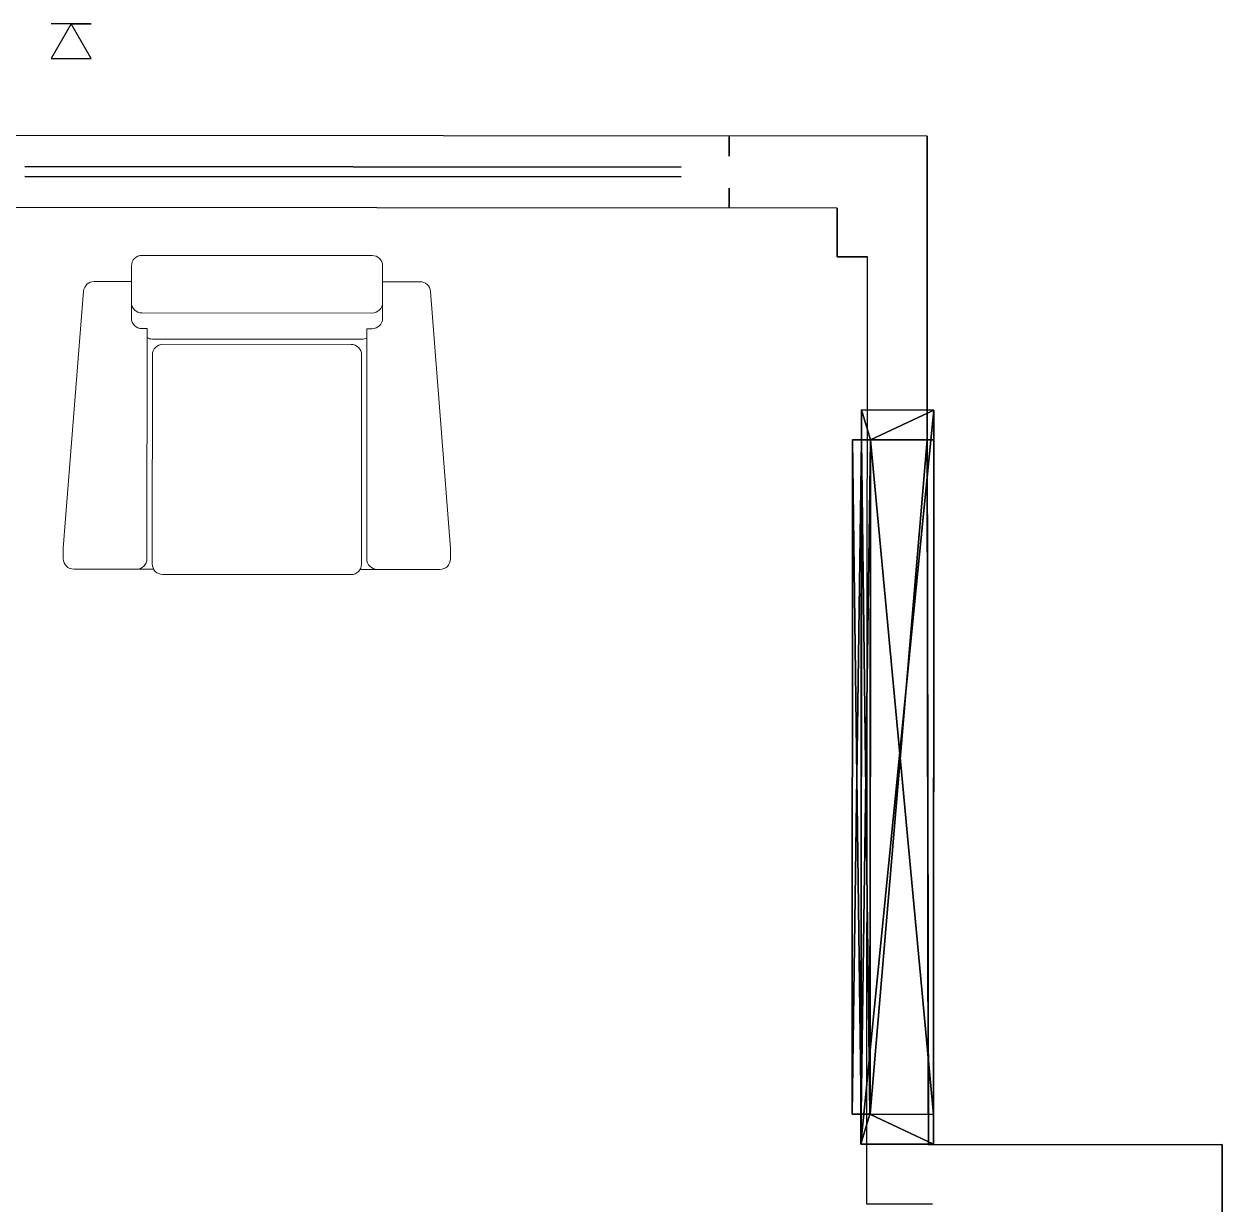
# Model space of a CAD drawing. Header units: metres. Extents: x -0.1 to 64.1, y -0.2 to 39.7.
# Drawn here: x 46.273 to 49.276, y 35.015 to 37.973 of the extents above; entities that cross this region are included whole.
import ezdxf

# ---------------------------------------------------------------- set-up
doc = ezdxf.new("R2010")
doc.units = ezdxf.units.M
doc.header["$LTSCALE"] = 0.2
doc.layers.add('Comunicacion', color=1, linetype='Continuous')
doc.layers.add('Voz', color=160, linetype='Continuous')
doc.layers.add('DLX_CONT', color=7, linetype='Continuous', true_color=0x969696)
doc.layers.add('Muebles', color=9, linetype='Continuous', lineweight=5)
doc.layers.get('0').off()

# ---------------------------------------------------------------- blocks, each defined once
blk = doc.blocks.new('881_0_2')
mesh = blk.add_polyface()
corners = [(0.8226, -0.0125, 0.88), (-0.8226, -0.0125, -0.88), (0.8226, -0.0125, -0.88), (-0.8226, -0.0125, -0.88), (0.8226, -0.0125, 0.88), (-0.8226, -0.0125, 0.88), (-0.8226, 0.0125, -0.88), (0.8226, 0.0125, 0.88), (0.8226, 0.0125, -0.88), (0.8226, 0.0125, 0.88), (-0.8226, 0.0125, -0.88), (-0.8226, 0.0125, 0.88)]
mesh.append_faces([[corners[k] for k in face] for face in [(0, 1, 2), (3, 4, 5), (6, 7, 8), (9, 10, 11)]])
blk = doc.blocks.new('953_0_0')
mesh = blk.add_polyface()
corners = [(-0.8454, -0.0909, 0.925), (0.8454, -0.0684, 0.925), (0.8454, -0.0909, 0.925), (0.8454, -0.0684, 0.925), (-0.8454, -0.0909, 0.925), (-0.8454, -0.0684, 0.925), (0.8454, -0.0909, 0.925), (0.8454, -0.0684, -1), (0.8454, -0.0909, -1), (0.8454, -0.0684, -1), (0.8454, -0.0909, 0.925), (0.8454, -0.0684, 0.925), (-0.8454, -0.0909, -1), (-0.8454, -0.0684, 0.925), (-0.8454, -0.0909, 0.925), (-0.8454, -0.0684, 0.925), (-0.8454, -0.0909, -1), (-0.8454, -0.0684, -1)]
mesh.append_faces([[corners[k] for k in face] for face in [(0, 1, 2), (3, 4, 5), (6, 7, 8), (9, 10, 11), (12, 13, 14), (15, 16, 17)]])
blk = doc.blocks.new('953_0_1')
mesh = blk.add_polyface()
corners = [(-0.8454, -0.0684, -1), (-0.8454, -0.0909, 0.925), (-0.8454, -0.0684, 0.925), (-0.8454, -0.0909, 0.925), (-0.8454, -0.0684, -1), (-0.8454, -0.0909, -1), (0.8454, -0.0909, 0.925), (-0.8454, -0.0684, 0.925), (-0.8454, -0.0909, 0.925), (-0.8454, -0.0684, 0.925), (0.8454, -0.0909, 0.925), (0.8454, -0.0684, 0.925), (0.8454, -0.0684, 0.925), (0.8454, -0.0909, -1), (0.8454, -0.0684, -1), (0.8454, -0.0909, -1), (0.8454, -0.0684, 0.925), (0.8454, -0.0909, 0.925)]
mesh.append_faces([[corners[k] for k in face] for face in [(0, 1, 2), (3, 4, 5), (6, 7, 8), (9, 10, 11), (12, 13, 14), (15, 16, 17)]])
blk = doc.blocks.new('953_0_2')
mesh = blk.add_polyface()
corners = [(-0.9204, 0.0909, 1), (0.9204, -0.0909, 1), (0.9204, 0.0909, 1), (0.9204, -0.0909, 1), (-0.9204, 0.0909, 1), (-0.9204, -0.0909, 1), (0.9204, 0.0909, 1), (0.9204, -0.0909, -1), (0.9204, 0.0909, -1), (0.9204, -0.0909, -1), (0.9204, 0.0909, 1), (0.9204, -0.0909, 1), (-0.9204, 0.0909, -1), (-0.9204, -0.0909, 1), (-0.9204, 0.0909, 1), (-0.9204, -0.0909, 1), (-0.9204, 0.0909, -1), (-0.9204, -0.0909, -1), (0.8454, -0.0684, -1), (0.9204, 0.0909, -1), (0.9204, -0.0909, -1), (0.8454, -0.0684, -1), (0.9204, -0.0909, -1), (0.8454, -0.0909, -1), (0.9204, 0.0909, -1), (0.8454, -0.0684, -1), (0.8454, 0.0909, -1), (-0.9204, 0.0909, -1), (-0.8454, -0.0684, -1), (-0.9204, -0.0909, -1), (-0.9204, -0.0909, -1), (-0.8454, -0.0684, -1), (-0.8454, -0.0909, -1), (-0.8454, -0.0684, -1), (-0.9204, 0.0909, -1), (-0.8454, 0.0909, -1), (-0.9204, 0.0909, 1), (-0.8454, 0.0909, 0.925), (-0.9204, 0.0909, -1), (-0.9204, 0.0909, -1), (-0.8454, 0.0909, 0.925), (-0.8454, 0.0909, -1), (0.9204, 0.0909, 1), (-0.8454, 0.0909, 0.925), (-0.9204, 0.0909, 1), (0.9204, 0.0909, 1), (0.8454, 0.0909, 0.925), (-0.8454, 0.0909, 0.925), (0.9204, 0.0909, -1), (0.8454, 0.0909, 0.925), (0.9204, 0.0909, 1), (0.8454, 0.0909, 0.925), (0.9204, 0.0909, -1), (0.8454, 0.0909, -1), (-0.8454, -0.0909, 0.925), (-0.9204, -0.0909, 1), (-0.9204, -0.0909, -1), (-0.8454, -0.0909, 0.925), (-0.9204, -0.0909, -1), (-0.8454, -0.0909, -1), (-0.8454, -0.0909, 0.925), (0.9204, -0.0909, 1), (-0.9204, -0.0909, 1), (0.8454, -0.0909, 0.925), (0.9204, -0.0909, 1), (-0.8454, -0.0909, 0.925), (0.8454, -0.0909, 0.925), (0.9204, -0.0909, -1), (0.9204, -0.0909, 1), (0.9204, -0.0909, -1), (0.8454, -0.0909, 0.925), (0.8454, -0.0909, -1), (0.8454, 0.0909, 0.925), (-0.8454, -0.0684, 0.925), (-0.8454, 0.0909, 0.925), (-0.8454, -0.0684, 0.925), (0.8454, 0.0909, 0.925), (0.8454, -0.0684, 0.925), (0.8454, 0.0909, -1), (0.8454, -0.0684, 0.925), (0.8454, 0.0909, 0.925), (0.8454, -0.0684, 0.925), (0.8454, 0.0909, -1), (0.8454, -0.0684, -1), (-0.8454, 0.0909, 0.925), (-0.8454, -0.0684, -1), (-0.8454, 0.0909, -1), (-0.8454, -0.0684, -1), (-0.8454, 0.0909, 0.925), (-0.8454, -0.0684, 0.925)]
mesh.append_faces([[corners[k] for k in face] for face in [(0, 1, 2), (3, 4, 5), (6, 7, 8), (9, 10, 11), (12, 13, 14), (15, 16, 17), (18, 19, 20), (21, 22, 23), (24, 25, 26), (27, 28, 29), (30, 31, 32), (33, 34, 35), (36, 37, 38), (39, 40, 41), (42, 43, 44), (45, 46, 47), (48, 49, 50), (51, 52, 53), (54, 55, 56), (57, 58, 59), (60, 61, 62), (63, 64, 65), (66, 67, 68), (69, 70, 71), (72, 73, 74), (75, 76, 77), (78, 79, 80), (81, 82, 83), (84, 85, 86), (87, 88, 89)]])
blk = doc.blocks.new('953_0_3')
mesh = blk.add_polyface()
corners = [(0.8454, -0.1134, 0.925), (-0.8454, -0.0909, 0.925), (-0.8454, -0.1134, 0.925), (-0.8454, -0.0909, 0.925), (0.8454, -0.1134, 0.925), (0.8454, -0.0909, 0.925), (-0.8454, -0.1134, 0.925), (-0.8454, -0.0909, -1), (-0.8454, -0.1134, -1), (-0.8454, -0.0909, -1), (-0.8454, -0.1134, 0.925), (-0.8454, -0.0909, 0.925)]
mesh.append_faces([[corners[k] for k in face] for face in [(0, 1, 2), (3, 4, 5), (6, 7, 8), (9, 10, 11)]])
blk = doc.blocks.new('953_0_4')
mesh = blk.add_polyface()
corners = [(0.8454, -0.1134, -1), (0.8454, -0.0909, 0.925), (0.8454, -0.1134, 0.925), (0.8454, -0.0909, 0.925), (0.8454, -0.1134, -1), (0.8454, -0.0909, -1), (-0.8454, -0.0909, -1), (0.8454, -0.0909, -1), (-0.8454, -0.1134, -1), (-0.8454, -0.1134, -1), (0.8454, -0.0909, -1), (0.8454, -0.1134, -1), (-0.8454, -0.0909, -1), (0.8454, -0.0684, -1), (0.8454, -0.0909, -1), (0.8454, -0.0684, -1), (-0.8454, -0.0909, -1), (-0.8454, -0.0684, -1), (-0.8454, -0.0684, -1), (0.8454, -0.0684, 0.925), (0.8454, -0.0684, -1), (0.8454, -0.0684, 0.925), (-0.8454, -0.0684, -1), (-0.8454, -0.0684, 0.925)]
mesh.append_faces([[corners[k] for k in face] for face in [(0, 1, 2), (3, 4, 5), (6, 7, 8), (9, 10, 11), (12, 13, 14), (15, 16, 17), (18, 19, 20), (21, 22, 23)]])
blk = doc.blocks.new('953_0_5')
mesh = blk.add_polyface()
corners = [(-0.8454, -0.1134, 0.925), (0.8454, -0.1134, -1), (0.8454, -0.1134, 0.925), (0.8454, -0.1134, -1), (-0.8454, -0.1134, 0.925), (-0.8454, -0.1134, -1)]
mesh.append_faces([[corners[k] for k in face] for face in [(0, 1, 2), (3, 4, 5)]])
blk = doc.blocks.new('sl17-1pl')
at = {"layer": 'Muebles', "ltscale": 0.5}
for points in [[(-0.0656, 0.3148), (-0.0656, 0.4085, 0.39147), (-0.0898, 0.4347), (-0.7344, 0.4852), (-0.7607, 0.4852, 0.414214), (-0.7869, 0.459), (-0.7869, 0.2588)], [(-0.7869, 0.3016, 0.414214), (-0.7607, 0.2754), (-0.1836, 0.2754), (-0.1836, 0.2885, -0.414214), (-0.1574, 0.3148), (-0.0262, 0.3148, -0.414214), (0, 0.2885), (0, -0.2885, -0.414214), (-0.0262, -0.3148), (-0.1574, -0.3148, -0.414214), (-0.1836, -0.2885), (-0.1836, -0.2754), (-0.7607, -0.2754, 0.414214), (-0.7869, -0.3016)], [(-0.118, -0.3148, -0.414214), (-0.1443, -0.2885), (-0.1443, 0.2885, -0.414214), (-0.118, 0.3148)], [(-0.2063, -0.2754, -0.131652), (-0.2098, -0.2623), (-0.2098, 0.2623, -0.131652), (-0.2063, 0.2754)], [(-0.7869, -0.2588), (-0.7869, -0.459, 0.414214), (-0.7607, -0.4852), (-0.7344, -0.4852), (-0.0898, -0.4347, 0.39147), (-0.0656, -0.4085), (-0.0656, -0.3148)]]:
    blk.add_lwpolyline(points, format="xyb", dxfattribs=at)
blk.add_lwpolyline([(-0.2492, 0.2623), (-0.7738, 0.2623, 0.414214), (-0.8, 0.2361), (-0.8, -0.2361, 0.414214), (-0.7738, -0.2623), (-0.2492, -0.2623, 0.414214), (-0.223, -0.2361), (-0.223, 0.2361, 0.414214)], format="xyb", close=True, dxfattribs=at)
blk = doc.blocks.new('Datos')
at = {"layer": 'Comunicacion'}
for p, q in [((-0.0433, 0.05), (-0.0433, -0.05)), ((0.0433, 0), (-0.0433, 0.05)), ((-0.0433, 0.05), (-0.0433, -0.05)), ((0.0433, -0.05), (0.0433, 0.05)), ((-0.0433, -0.05), (0.0433, 0)), ((0.0433, 0), (0.0433, -0.05)), ((0.0433, -0.05), (0.0433, -0.05))]:
    blk.add_line(p, q, dxfattribs=at)

msp = doc.modelspace()

# ---------------------------------------------------------------- linework, layer by layer
at = {"layer": 'DLX_CONT'}
for points in [[(48.5375, 37.6919, 0), (36.4137, 37.7002, 0)], [(48.5375, 37.6919, 0), (36.4137, 37.7002, 0)], [(48.537, 36.9686, 0), (48.5375, 37.6919, 0)], [(48.537, 36.9686, 0), (48.5375, 37.6919, 0)], [(48.3118, 37.5115, 0), (43.6943, 37.5143, 0)], [(48.3118, 37.5115, 0), (43.6943, 37.5143, 0)], [(48.3117, 37.389, 0), (48.3118, 37.5115, 0)], [(48.3117, 37.389, 0), (48.3118, 37.5115, 0)], [(48.3876, 37.389, 0), (48.3117, 37.389, 0)], [(48.3876, 37.389, 0), (48.3117, 37.389, 0)], [(48.3862, 35.1647, 0), (48.3876, 37.389, 0)], [(48.3862, 35.1647, 0), (48.3876, 37.389, 0)], [(48.5401, 35.1633, 0), (48.537, 36.9686, 0)], [(48.5401, 35.1633, 0), (48.537, 36.9686, 0)], [(48.3861, 35.0147, 0), (48.3862, 35.1647, 0)], [(48.3861, 35.0147, 0), (48.3862, 35.1647, 0)], [(49.2763, 35.164, 0), (48.5401, 35.1633, 0)], [(49.2763, 35.164, 0), (48.5401, 35.1633, 0)], [(49.2748, 33.0986, 0), (49.2763, 35.164, 0)], [(49.2748, 33.0986, 0), (49.2763, 35.164, 0)], [(48.5502, 35.0146, 0), (48.3861, 35.0147, 0)]]:
    msp.add_polyline3d(points, dxfattribs=at)

# ---------------------------------------------------------------- block references
at = {"rotation": 89.96085480864697}
msp.add_blockref('sl17-1pl', (46.8573, 37.3929, 2.6), dxfattribs=at)
at = {"layer": 'DLX_CONT'}
for name, p, rotation in [('881_0_2', (47.0981, 37.6026, 1), 179.9608548086469), ('953_0_2', (48.4627, 36.085, 1), 269.9636236109397), ('953_0_3', (48.4627, 36.085, 1), 269.9636236109397), ('953_0_4', (48.4627, 36.085, 1), 269.9636236109397), ('953_0_5', (48.4627, 36.085, 1), 269.9636236109397), ('953_0_0', (48.4627, 36.085, 1), 269.9636236109397), ('953_0_1', (48.4627, 36.085, 1), 269.9636236109397)]:
    msp.add_blockref(name, p, dxfattribs=dict(at, rotation=rotation))
at = {"layer": 'Voz', "rotation": 89.96085480864697}
msp.add_blockref('Datos', (46.3914, 37.9299), dxfattribs=at)

# ---------------------------------------------------------------- meshes
at = {"layer": 'DLX_CONT'}
mesh = msp.add_polyface(dxfattribs=at)
corners = [(48.5329, 33.0991, 2.8), (49.2748, 33.0986), (49.2748, 33.0986, 2.8), (49.2748, 33.0986), (48.5329, 33.0991, 2.8), (48.5329, 33.0991), (40.5446, 30.2058, 2.8), (48.5323, 30.1948), (48.5323, 30.1948, 2.8), (48.5323, 30.1948), (40.5446, 30.2058, 2.8), (40.5446, 30.2058), (40.5471, 33.9212, 2.8), (40.5446, 30.2058), (40.5446, 30.2058, 2.8), (40.5446, 30.2058), (40.5471, 33.9212, 2.8), (40.5471, 33.9212), (39.547, 33.9212, 2.8), (40.5471, 33.9212), (40.5471, 33.9212, 2.8), (40.5471, 33.9212), (39.547, 33.9212, 2.8), (39.547, 33.9212), (39.5452, 31.2969), (39.5466, 33.2806, 2.3), (39.5452, 31.2969, 2.8), (39.547, 33.9211, 2.3), (39.547, 33.9212), (39.547, 33.9212, 2.8), (39.547, 33.9211, 0.8), (39.547, 33.9212), (39.547, 33.9211, 2.3), (39.5452, 31.2969, 2.8), (39.547, 33.9211, 2.3), (39.547, 33.9212, 2.8), (39.5452, 31.2969, 2.8), (39.5466, 33.2806, 2.3), (39.547, 33.9211, 2.3), (39.5452, 31.2969), (39.5466, 33.2806, 0.8), (39.5466, 33.2806, 2.3), (39.547, 33.9212), (39.5466, 33.2806, 0.8), (39.5452, 31.2969), (39.5466, 33.2806, 0.8), (39.547, 33.9212), (39.547, 33.9211, 0.8), (39.5452, 31.2969), (37.5733, 31.2983, 0.8), (36.9862, 31.2987), (36.9862, 31.2987, 2.8), (39.0217, 31.2973, 2.3), (39.5452, 31.2969, 2.8), (36.9862, 31.2987, 2.8), (37.5733, 31.2983, 2.3), (39.0217, 31.2973, 2.3), (39.0217, 31.2973, 2.3), (39.5452, 31.2969), (39.5452, 31.2969, 2.8), (39.0217, 31.2973, 0.8), (39.5452, 31.2969), (39.0217, 31.2973, 2.3), (36.9862, 31.2987), (37.5733, 31.2983, 2.3), (36.9862, 31.2987, 2.8), (36.9862, 31.2987), (37.5733, 31.2983, 0.8), (37.5733, 31.2983, 2.3), (37.5733, 31.2983, 0.8), (39.5452, 31.2969), (39.0217, 31.2973, 0.8), (37.0022, 31.1249, 2.8), (36.9862, 31.2987), (36.9862, 31.2987, 2.8), (36.9862, 31.2987), (37.0022, 31.1249, 2.8), (37.0022, 31.1249), (36.3403, 31.0629, 2.8), (37.0022, 31.1249), (37.0022, 31.1249, 2.8), (37.0022, 31.1249), (36.3403, 31.0629, 2.8), (36.3403, 31.0629), (36.2626, 31.0709, 2.8), (36.3403, 31.0629), (36.3403, 31.0629, 2.8), (36.3403, 31.0629), (36.2626, 31.0709, 2.8), (36.2626, 31.0709), (36.1939, 31.1081, 2.8), (36.2626, 31.0709), (36.2626, 31.0709, 2.8), (36.2626, 31.0709), (36.1939, 31.1081, 2.8), (36.1939, 31.1081), (36.1447, 31.1688, 2.8), (36.1939, 31.1081), (36.1939, 31.1081, 2.8), (36.1939, 31.1081), (36.1447, 31.1688, 2.8), (36.1447, 31.1688), (36.1225, 31.2437, 2.8), (36.1447, 31.1688), (36.1447, 31.1688, 2.8), (36.1447, 31.1688), (36.1225, 31.2437, 2.8), (36.1225, 31.2437), (35.8613, 34.0875, 2.8), (36.1225, 31.2437), (36.1225, 31.2437, 2.8), (36.1225, 31.2437), (35.8613, 34.0875, 2.8), (35.8613, 34.0875), (35.8695, 34.165, 2.8), (35.8613, 34.0875), (35.8613, 34.0875, 2.8), (35.8613, 34.0875), (35.8695, 34.165, 2.8), (35.8695, 34.165), (35.9066, 34.2335, 2.8), (35.8695, 34.165), (35.8695, 34.165, 2.8), (35.8695, 34.165), (35.9066, 34.2335, 2.8), (35.9066, 34.2335), (35.9671, 34.2827, 2.8), (35.9066, 34.2335), (35.9066, 34.2335, 2.8), (35.9066, 34.2335), (35.9671, 34.2827, 2.8), (35.9671, 34.2827), (36.0418, 34.3049, 2.8), (35.9671, 34.2827), (35.9671, 34.2827, 2.8), (35.9671, 34.2827), (36.0418, 34.3049, 2.8), (36.0418, 34.3049), (36.7115, 34.3677, 2.8), (36.0418, 34.3049), (36.0418, 34.3049, 2.8), (36.0418, 34.3049), (36.7115, 34.3677, 2.8), (36.7115, 34.3677), (36.4232, 37.3981, 2.8), (36.7115, 34.3677), (36.7115, 34.3677, 2.8), (36.7115, 34.3677), (36.4232, 37.3981, 2.8), (36.4232, 37.3981), (36.4134, 37.3981, 2.8), (36.4232, 37.3981), (36.4232, 37.3981, 2.8), (36.4232, 37.3981), (36.4134, 37.3981, 2.8), (36.4134, 37.3981), (36.4137, 37.7002, 2.8), (36.4134, 37.3981), (36.4134, 37.3981, 2.8), (36.4134, 37.3981), (36.4137, 37.7002, 2.8), (36.4137, 37.7002), (49.2763, 35.164, 2.8), (48.5401, 35.1633), (48.5401, 35.1633, 2.8), (48.5401, 35.1633), (49.2763, 35.164, 2.8), (49.2763, 35.164), (49.2748, 33.0986, 2.8), (49.2763, 35.164), (49.2763, 35.164, 2.8), (49.2763, 35.164), (49.2748, 33.0986, 2.8), (49.2748, 33.0986)]
mesh.append_faces([[corners[k] for k in face] for face in [(0, 1, 2), (3, 4, 5), (6, 7, 8), (9, 10, 11), (12, 13, 14), (15, 16, 17), (18, 19, 20), (21, 22, 23), (24, 25, 26), (27, 28, 29), (30, 31, 32), (33, 34, 35), (36, 37, 38), (39, 40, 41), (42, 43, 44), (45, 46, 47), (48, 49, 50), (51, 52, 53), (54, 55, 56), (57, 58, 59), (60, 61, 62), (63, 64, 65), (66, 67, 68), (69, 70, 71), (72, 73, 74), (75, 76, 77), (78, 79, 80), (81, 82, 83), (84, 85, 86), (87, 88, 89), (90, 91, 92), (93, 94, 95), (96, 97, 98), (99, 100, 101), (102, 103, 104), (105, 106, 107), (108, 109, 110), (111, 112, 113), (114, 115, 116), (117, 118, 119), (120, 121, 122), (123, 124, 125), (126, 127, 128), (129, 130, 131), (132, 133, 134), (135, 136, 137), (138, 139, 140), (141, 142, 143), (144, 145, 146), (147, 148, 149), (150, 151, 152), (153, 154, 155), (156, 157, 158), (159, 160, 161), (162, 163, 164), (165, 166, 167), (168, 169, 170), (171, 172, 173)]])
mesh = msp.add_polyface(dxfattribs=at)
corners = [(48.0407, 37.6419), (48.0408, 37.6923, 2), (48.0407, 37.6419, 2), (48.0408, 37.6923, 2), (48.0407, 37.6419), (48.0408, 37.6923)]
mesh.append_faces([[corners[k] for k in face] for face in [(0, 1, 2), (3, 4, 5)]])
mesh = msp.add_polyface(dxfattribs=at)
corners = [(48.537, 37.0053, 2), (48.5375, 37.6919), (48.5375, 37.6919, 2.8), (48.537, 37.0053, 2), (48.537, 36.9686, 2.8), (48.537, 36.9686, 2), (48.537, 37.0053, 2), (48.5375, 37.6919, 2.8), (48.537, 36.9686, 2.8), (48.5375, 37.6919), (48.537, 37.0053, 2), (48.537, 37.0053)]
mesh.append_faces([[corners[k] for k in face] for face in [(0, 1, 2), (3, 4, 5), (6, 7, 8), (9, 10, 11)]])
mesh = msp.add_polyface(dxfattribs=at)
corners = [(48.0407, 37.5117, 2), (48.0407, 37.5619), (48.0407, 37.5117), (48.0407, 37.5619), (48.0407, 37.5117, 2), (48.0407, 37.5619, 2)]
mesh.append_faces([[corners[k] for k in face] for face in [(0, 1, 2), (3, 4, 5)]])
mesh = msp.add_polyface(dxfattribs=at)
corners = [(48.3118, 37.5115, 2.8), (48.3117, 37.389), (48.3117, 37.389, 2.8), (48.3117, 37.389), (48.3118, 37.5115, 2.8), (48.3118, 37.5115)]
mesh.append_faces([[corners[k] for k in face] for face in [(0, 1, 2), (3, 4, 5)]])
mesh = msp.add_polyface(dxfattribs=at)
corners = [(48.3117, 37.389, 2.8), (48.3876, 37.389), (48.3876, 37.389, 2.8), (48.3876, 37.389), (48.3117, 37.389, 2.8), (48.3117, 37.389)]
mesh.append_faces([[corners[k] for k in face] for face in [(0, 1, 2), (3, 4, 5)]])
mesh = msp.add_polyface(dxfattribs=at)
corners = [(48.5401, 35.1633, 2.8), (48.5401, 35.1646, 2), (48.537, 36.9686, 2.8), (48.537, 36.9686, 2.8), (48.5401, 35.1646, 2), (48.537, 36.9686, 2), (48.5401, 35.1633), (48.5401, 35.1646, 2), (48.5401, 35.1633, 2.8), (48.5401, 35.1646, 2), (48.5401, 35.1633), (48.5401, 35.1646)]
mesh.append_faces([[corners[k] for k in face] for face in [(0, 1, 2), (3, 4, 5), (6, 7, 8), (9, 10, 11)]])
mesh = msp.add_polyface(dxfattribs=at)
corners = [(48.537, 36.9303), (48.3938, 35.2397), (48.54, 35.2396), (48.3938, 35.2397), (48.537, 36.9303), (48.3949, 36.9304)]
mesh.append_faces([[corners[k] for k in face] for face in [(0, 1, 2), (3, 4, 5)]])

doc.saveas('drawing.dxf')
